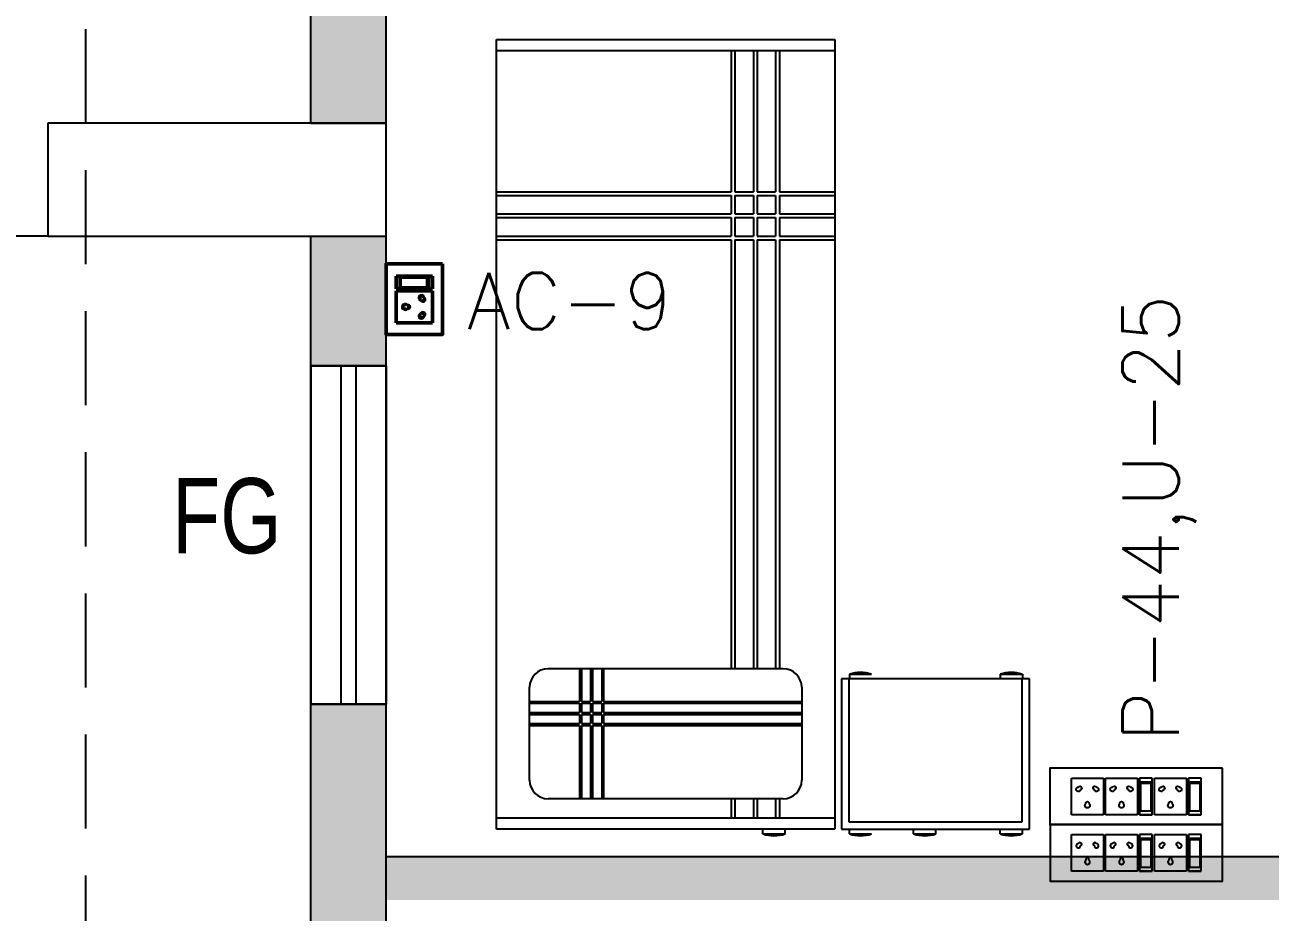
# Model space of a CAD drawing. Extents: x 11369658 to 11598203, y -3946797 to -3787209.
# Drawn here: x 11387822 to 11391134, y -3887204 to -3884845 of the extents above; entities that cross this region are included whole.
import ezdxf

# ---------------------------------------------------------------- set-up
doc = ezdxf.new("R2010")
doc.units = 0
doc.header["$MEASUREMENT"] = 0
doc.linetypes.add('CENTER', pattern=[0])
doc.linetypes.add('DASHED', pattern=[0.75, 0.5, -0.25])
doc.layers.get('0').update_dxf_attribs({"linetype": 'CONTINUOUS'})
doc.layers.add('ELE-1 NO 6-16A RAW POWER SOCKET', color=1, linetype='CONTINUOUS', lineweight=0)
doc.layers.add('ELE-POWER SOCKET TEXT', color=7, linetype='CONTINUOUS', lineweight=5)
doc.layers.add('ELE-20A AC POWER SOCKET', color=7, linetype='CONTINUOUS', lineweight=5, true_color=0xffa07f)
for name, color, linetype in [('ELE-8M 6-16A UPS SOCKET', 223, 'CONTINUOUS'), ('ELE-8M RAW POWER SOCKET', 122, 'CONTINUOUS'), ('HS', 251, 'CONTINUOUS')]:
    doc.layers.add(name, color=color, linetype=linetype)
doc.styles.add('ARIAL', font='arial.ttf', dxfattribs={"width": 0.75})
doc.styles.get("Standard").update_dxf_attribs({"font": 'arial.ttf'})

# ---------------------------------------------------------------- blocks, each defined once
blk = doc.blocks.new('4355')
at = {"layer": 'ELE-1 NO 6-16A RAW POWER SOCKET', "color": 21, "lineweight": 50}
for p, q in [((-132.4, 227.3), (-288.8, 227.3)), ((-288.8, 227.3), (-288.8, 48.7)), ((-132.4, 48.7), (-132.4, 227.3)), ((-122, 48.7), (-122, 227.3)), ((-122, 227.3), (-59.8, 227.3)), ((-59.8, 227.3), (-122, 227.3)), ((-116.8, 68.2), (-116.8, 207.8)), ((-116.8, 207.8), (-65, 207.8)), ((-65, 207.8), (-65, 68.2)), ((-59.8, 227.3), (-59.8, 48.7)), ((-59.8, 227.3), (-59.8, 48.7)), ((-65, 74.4), (-116.8, 74.4)), ((-65, 68.2), (-116.8, 68.2)), ((-288.8, 48.7), (-132.4, 48.7)), ((-59.8, 48.7), (-122, 48.7))]:
    blk.add_line(p, q, dxfattribs=at)
blk.add_lwpolyline([(0, 0), (-345, 0), (-345, 276), (0, 276)], close=True, dxfattribs=at)
for centre, radius, start, end in [((-210.6, 182.1), 12.2, 307.15837, 232.84163), ((-210.6, 169.9), 7.76, 161.40312, 18.59688), ((-255.2, 103.1), 10.5, 5.26891, 272.51003), ((-246.9, 95.9), 8.47, 202.68381, 75.09514), ((-174.3, 95.9), 8.47, 104.90486, 337.31619), ((-166, 103.1), 10.5, 267.48997, 174.73109)]:
    blk.add_arc(centre, radius, start, end, dxfattribs=at)
blk = doc.blocks.new('8M UPS SOCKET')
at = {"layer": 'ELE-8M 6-16A UPS SOCKET', "color": 223, "ltscale": 300}
for p, q in [((-268.1, 82.3), (-268.1, 17.7)), ((-211.4, 82.3), (-268.1, 82.3)), ((-211.4, 17.7), (-211.4, 82.3)), ((-207.7, 82.3), (-207.7, 17.7)), ((-151, 82.3), (-207.7, 82.3)), ((-151, 17.7), (-151, 82.3)), ((-147.2, 17.7), (-147.2, 82.3)), ((-147.2, 82.3), (-124.7, 82.3)), ((-124.7, 82.3), (-147.2, 82.3)), ((-145.4, 24.7), (-145.4, 75.3)), ((-145.4, 75.3), (-126.6, 75.3)), ((-126.6, 75.3), (-126.6, 24.7)), ((-124.7, 82.3), (-124.7, 17.7)), ((-124.7, 82.3), (-124.7, 17.7)), ((-64.3, 82.3), (-120.9, 82.3)), ((-120.9, 82.3), (-120.9, 17.7)), ((-64.3, 17.7), (-64.3, 82.3)), ((-60.5, 17.7), (-60.5, 82.3)), ((-60.5, 82.3), (-38, 82.3)), ((-38, 82.3), (-60.5, 82.3)), ((-58.6, 24.7), (-58.6, 75.3)), ((-58.6, 75.3), (-39.9, 75.3)), ((-39.9, 75.3), (-39.9, 24.7)), ((-38, 82.3), (-38, 17.7)), ((-38, 82.3), (-38, 17.7)), ((-126.6, 26.9), (-145.4, 26.9)), ((-126.6, 24.7), (-145.4, 24.7)), ((-39.9, 26.9), (-58.6, 26.9)), ((-39.9, 24.7), (-58.6, 24.7)), ((-268.1, 17.7), (-211.4, 17.7)), ((-207.7, 17.7), (-151, 17.7)), ((-124.7, 17.7), (-147.2, 17.7)), ((-120.9, 17.7), (-64.3, 17.7)), ((-38, 17.7), (-60.5, 17.7))]:
    blk.add_line(p, q, dxfattribs=at)
blk.add_lwpolyline([(0, 0), (-306.1, 0), (-306.1, 100), (0, 100)], close=True, dxfattribs=at)
for centre, radius, start, end in [((-239.8, 66), 4.41, 307.1584, 232.8416), ((-179.3, 66), 4.41, 307.1584, 232.8416), ((-92.6, 66), 4.41, 307.1584, 232.8416), ((-239.8, 61.6), 2.81, 161.4031, 18.5969), ((-179.3, 61.6), 2.81, 161.4031, 18.5969), ((-92.6, 61.6), 2.81, 161.4031, 18.5969), ((-255.9, 37.4), 3.8, 5.2689, 272.51), ((-252.9, 34.8), 3.07, 202.6838, 75.0951), ((-226.6, 34.8), 3.07, 104.9049, 337.3162), ((-223.6, 37.4), 3.8, 267.49, 174.7311), ((-195.5, 37.4), 3.8, 5.2689, 272.51), ((-192.5, 34.8), 3.07, 202.6838, 75.0951), ((-166.2, 34.8), 3.07, 104.9049, 337.3162), ((-163.2, 37.4), 3.8, 267.49, 174.7311), ((-108.8, 37.4), 3.8, 5.2689, 272.51), ((-105.8, 34.8), 3.07, 202.6838, 75.0951), ((-79.5, 34.8), 3.07, 104.9049, 337.3162), ((-76.5, 37.4), 3.8, 267.49, 174.7311)]:
    blk.add_arc(centre, radius, start, end, dxfattribs=at)
blk = doc.blocks.new('8m raw')
at = {"layer": 'ELE-8M 6-16A UPS SOCKET', "color": 123, "ltscale": 300}
for p, q in [((57.4, 123.5), (142.4, 123.5)), ((57.4, 26.5), (57.4, 123.5)), ((142.4, 123.5), (142.4, 26.5)), ((148.1, 123.5), (233.1, 123.5)), ((148.1, 26.5), (148.1, 123.5)), ((233.1, 123.5), (233.1, 26.5)), ((272.5, 123.5), (238.7, 123.5)), ((238.7, 123.5), (238.7, 26.5)), ((269.7, 112.9), (241.5, 112.9)), ((241.5, 112.9), (241.5, 37)), ((269.7, 109.6), (241.5, 109.6)), ((269.7, 37), (269.7, 112.9)), ((272.5, 26.5), (272.5, 123.5)), ((272.5, 26.5), (272.5, 123.5)), ((278.2, 26.5), (278.2, 123.5)), ((278.2, 123.5), (363.2, 123.5)), ((363.2, 123.5), (363.2, 26.5)), ((402.6, 123.5), (368.8, 123.5)), ((368.8, 123.5), (368.8, 26.5)), ((399.8, 112.9), (371.6, 112.9)), ((371.6, 112.9), (371.6, 37)), ((399.8, 109.6), (371.6, 109.6)), ((399.8, 37), (399.8, 112.9)), ((402.6, 26.5), (402.6, 123.5)), ((402.6, 26.5), (402.6, 123.5)), ((241.5, 37), (269.7, 37)), ((371.6, 37), (399.8, 37)), ((142.4, 26.5), (57.4, 26.5)), ((233.1, 26.5), (148.1, 26.5)), ((272.5, 26.5), (238.7, 26.5)), ((238.7, 26.5), (272.5, 26.5)), ((363.2, 26.5), (278.2, 26.5)), ((402.6, 26.5), (368.8, 26.5)), ((368.8, 26.5), (402.6, 26.5))]:
    blk.add_line(p, q, dxfattribs=at)
blk.add_lwpolyline([(459.6, 150), (0.4, 150), (0.4, 0), (459.6, 0)], close=True, dxfattribs=at)
for centre, radius, start, end in [((75.7, 93.9), 5.7, 87.49, 354.7311), ((80.2, 97.9), 4.6, 284.9049, 157.3162), ((119.6, 97.9), 4.6, 22.6838, 255.0951), ((124.1, 93.9), 5.7, 185.2689, 92.51), ((166.3, 93.9), 5.7, 87.49, 354.7311), ((170.8, 97.9), 4.6, 284.9049, 157.3162), ((210.3, 97.9), 4.6, 22.6838, 255.0951), ((214.8, 93.9), 5.7, 185.2689, 92.51), ((296.4, 93.9), 5.7, 87.49, 354.7311), ((300.9, 97.9), 4.6, 284.9049, 157.3162), ((340.4, 97.9), 4.6, 22.6838, 255.0951), ((344.9, 93.9), 5.7, 185.2689, 92.51), ((99.9, 51), 6.62, 127.1584, 52.8416), ((99.9, 57.7), 4.22, 341.4031, 198.5969), ((190.6, 51), 6.62, 127.1584, 52.8416), ((190.6, 57.7), 4.22, 341.4031, 198.5969), ((320.7, 51), 6.62, 127.1584, 52.8416), ((320.7, 57.7), 4.22, 341.4031, 198.5969)]:
    blk.add_arc(centre, radius, start, end, dxfattribs=at)

msp = doc.modelspace()

# ---------------------------------------------------------------- hatches: boundary and pattern name
at = {"layer": 'HS', "lineweight": -3, "ltscale": 500}
h = msp.add_hatch(color=8, dxfattribs=at)
h.dxf.hatch_style = 1
h.paths.add_polyline_path([(11388782.5, -3882076.4), (11388782.5, -3881736.4), (11388582.5, -3881736.4), (11388582.5, -3882076.4)])
h.paths.add_polyline_path([(11388582.5, -3885106.4), (11388582.5, -3884806.4), (11388782.5, -3884806.4), (11388782.5, -3885106.4)])
h = msp.add_hatch(color=8, dxfattribs=at)
h.dxf.hatch_style = 1
h.paths.add_polyline_path([(11388782.5, -3887448.4), (11388782.5, -3886651.4), (11388582.5, -3886651.4), (11388582.5, -3887448.4), (11388782.5, -3887448.4)])
h.paths.add_polyline_path([(11388782.5, -3888706.4), (11388782.5, -3888348.4), (11388582.5, -3888348.4), (11388582.5, -3888706.4)])
h.paths.add_polyline_path([(11388782.5, -3885751.4), (11388782.5, -3885406.4), (11388582.5, -3885406.4), (11388582.5, -3885751.4)])
h = msp.add_hatch(color=8, dxfattribs=at)
h.dxf.hatch_style = 1
h.paths.add_polyline_path([(11394697.5, -3887171.4), (11394697.5, -3887056.4), (11388782.5, -3887056.4), (11388782.5, -3887171.4)])

# ---------------------------------------------------------------- linework, layer by layer
at = {"color": 8, "linetype": 'DASHED', "lineweight": 25, "ltscale": 500}
msp.add_line((11387982.5, -3875106.4), (11387982.5, -3895336.4), dxfattribs=at)
at = {"color": 8, "lineweight": 25}
for p, q in [((11388582.5, -3885106.4), (11388582.5, -3882041.4)), ((11388782.5, -3885106.4), (11388782.5, -3882041.4)), ((11388782.5, -3885106.4), (11388782.5, -3883906.4)), ((11389075.9, -3886983.7), (11389075.9, -3884883.7)), ((11389075.9, -3884883.7), (11389975.9, -3884883.7)), ((11389975.9, -3884883.7), (11389975.9, -3886983.7)), ((11389075.9, -3884913.2), (11389975.9, -3884913.2)), ((11388782.5, -3885106.4), (11387882.5, -3885106.4)), ((11387882.5, -3885106.4), (11387882.5, -3885406.4)), ((11388582.5, -3885106.4), (11388782.5, -3885106.4)), ((11388782.5, -3885406.4), (11388782.5, -3885106.4)), ((11387882.5, -3885406.4), (11385420.2, -3885406.4)), ((11387882.5, -3885406.4), (11388782.5, -3885406.4)), ((11388582.5, -3885406.4), (11388782.5, -3885406.4)), ((11388582.5, -3888706.4), (11388582.5, -3885406.4)), ((11388782.5, -3888706.4), (11388782.5, -3885406.4)), ((11388582.5, -3885751.4), (11388582.5, -3886651.4)), ((11388582.5, -3885751.4), (11388782.5, -3885751.4)), ((11388662.5, -3886651.4), (11388662.5, -3885751.4)), ((11388702.5, -3886651.4), (11388702.5, -3885751.4)), ((11388782.5, -3885751.4), (11388782.5, -3886651.4)), ((11389838.6, -3886556.8), (11389213.2, -3886556.8)), ((11390493.4, -3886583.7), (11389993.4, -3886583.7)), ((11389993.4, -3886583.7), (11389993.4, -3886983.7)), ((11390013.1, -3886583.7), (11390013.1, -3886964)), ((11390014.5, -3886571.5), (11390014.5, -3886583.7)), ((11390014.5, -3886571.5), (11390073.6, -3886571.5)), ((11390415.5, -3886571.5), (11390415.5, -3886583.7)), ((11390415.5, -3886571.5), (11390474.6, -3886571.5)), ((11390473.7, -3886964), (11390473.7, -3886583.7)), ((11390474.6, -3886571.5), (11390474.6, -3886583.7)), ((11390493.4, -3886983.7), (11390493.4, -3886583.7)), ((11389164, -3886853.4), (11389164, -3886606)), ((11389887.8, -3886606), (11389887.8, -3886853.4)), ((11388582.5, -3886651.4), (11388782.5, -3886651.4)), ((11389838.6, -3886902.6), (11389213.2, -3886902.6)), ((11389975.9, -3886954.2), (11389075.9, -3886954.2)), ((11389975.9, -3886983.7), (11389075.9, -3886983.7)), ((11389784.5, -3886995.8), (11389784.5, -3886983.7)), ((11389843.6, -3886995.8), (11389843.6, -3886983.7)), ((11389993.4, -3886983.7), (11390493.4, -3886983.7)), ((11390013.1, -3886964), (11390473.7, -3886964)), ((11390014.5, -3886995.8), (11390014.5, -3886983.7)), ((11390185.5, -3886995.8), (11390185.5, -3886983.7)), ((11390244.6, -3886995.8), (11390244.6, -3886983.7)), ((11390415.5, -3886995.8), (11390415.5, -3886983.7)), ((11390474.6, -3886995.8), (11390474.6, -3886983.7)), ((11389784.5, -3886995.8), (11389843.6, -3886995.8)), ((11390014.5, -3886995.8), (11390073.6, -3886995.8)), ((11390185.5, -3886995.8), (11390244.6, -3886995.8)), ((11390415.5, -3886995.8), (11390474.6, -3886995.8)), ((11388782.5, -3887056.4), (11394697.5, -3887056.4)), ((11388782.5, -3887056.4), (11394697.5, -3887056.4))]:
    msp.add_line(p, q, dxfattribs=at)
at = {"color": 8, "lineweight": 25, "ltscale": 0.75}
for p, q in [((11389700.3, -3884913.2), (11389700.3, -3885288.6)), ((11389710.2, -3884913.2), (11389710.2, -3885288.6)), ((11389759.4, -3884913.2), (11389759.4, -3885288.6)), ((11389769.2, -3884913.2), (11389769.2, -3885288.6)), ((11389818.4, -3884913.2), (11389818.4, -3885288.6)), ((11389828.3, -3884913.2), (11389828.3, -3885288.6)), ((11389075.9, -3885288.6), (11389700.3, -3885288.6)), ((11389075.9, -3885298.4), (11389700.3, -3885298.4)), ((11389700.3, -3885298.4), (11389700.3, -3885347.6)), ((11389710.2, -3885288.6), (11389759.4, -3885288.6)), ((11389710.2, -3885298.4), (11389710.2, -3885347.6)), ((11389710.2, -3885298.4), (11389759.4, -3885298.4)), ((11389759.4, -3885298.4), (11389759.4, -3885347.6)), ((11389769.2, -3885288.6), (11389818.4, -3885288.6)), ((11389769.2, -3885298.4), (11389769.2, -3885347.6)), ((11389769.2, -3885298.4), (11389818.4, -3885298.4)), ((11389818.4, -3885298.4), (11389818.4, -3885347.6)), ((11389828.3, -3885288.6), (11389975.9, -3885288.6)), ((11389828.3, -3885298.4), (11389828.3, -3885347.6)), ((11389828.3, -3885298.4), (11389975.9, -3885298.4)), ((11389075.9, -3885347.6), (11389700.3, -3885347.6)), ((11389075.9, -3885357.5), (11389700.3, -3885357.5)), ((11389700.3, -3885357.5), (11389700.3, -3885406.7)), ((11389710.2, -3885347.6), (11389759.4, -3885347.6)), ((11389710.2, -3885357.5), (11389710.2, -3885406.7)), ((11389710.2, -3885357.5), (11389759.4, -3885357.5)), ((11389759.4, -3885357.5), (11389759.4, -3885406.7)), ((11389769.2, -3885347.6), (11389818.4, -3885347.6)), ((11389769.2, -3885357.5), (11389769.2, -3885406.7)), ((11389769.2, -3885357.5), (11389818.4, -3885357.5)), ((11389818.4, -3885357.5), (11389818.4, -3885406.7)), ((11389828.3, -3885347.6), (11389975.9, -3885347.6)), ((11389828.3, -3885357.5), (11389828.3, -3885406.7)), ((11389828.3, -3885357.5), (11389975.9, -3885357.5)), ((11389075.9, -3885406.7), (11389700.3, -3885406.7)), ((11389075.9, -3885416.5), (11389700.3, -3885416.5)), ((11389700.3, -3885416.5), (11389700.3, -3886556.8)), ((11389710.2, -3885406.7), (11389759.4, -3885406.7)), ((11389710.2, -3885416.5), (11389710.2, -3886556.8)), ((11389710.2, -3885416.5), (11389759.4, -3885416.5)), ((11389759.4, -3885416.5), (11389759.4, -3886556.8)), ((11389769.2, -3885406.7), (11389818.4, -3885406.7)), ((11389769.2, -3885416.5), (11389769.2, -3886556.8)), ((11389769.2, -3885416.5), (11389818.4, -3885416.5)), ((11389818.4, -3885416.5), (11389818.4, -3886556.8)), ((11389828.3, -3885406.7), (11389975.9, -3885406.7)), ((11389828.3, -3885416.5), (11389828.3, -3886556.8)), ((11389828.3, -3885416.5), (11389975.9, -3885416.5)), ((11389296.8, -3886556.8), (11389296.8, -3886643.7)), ((11389301.7, -3886556.8), (11389301.7, -3886643.7)), ((11389326.3, -3886556.8), (11389326.3, -3886643.7)), ((11389331.2, -3886556.8), (11389331.2, -3886643.7)), ((11389355.9, -3886556.8), (11389355.9, -3886643.7)), ((11389360.8, -3886556.8), (11389360.8, -3886643.7)), ((11389164, -3886643.7), (11389296.8, -3886643.7)), ((11389164, -3886648.6), (11389296.8, -3886648.6)), ((11389296.8, -3886648.6), (11389296.8, -3886673.2)), ((11389301.7, -3886643.7), (11389326.3, -3886643.7)), ((11389301.7, -3886648.6), (11389301.7, -3886673.2)), ((11389301.7, -3886648.6), (11389326.3, -3886648.6)), ((11389326.3, -3886648.6), (11389326.3, -3886673.2)), ((11389331.2, -3886643.7), (11389355.9, -3886643.7)), ((11389331.2, -3886648.6), (11389355.9, -3886648.6)), ((11389331.2, -3886648.6), (11389331.2, -3886673.2)), ((11389355.9, -3886648.6), (11389355.9, -3886673.2)), ((11389360.8, -3886643.7), (11389887.8, -3886643.7)), ((11389360.8, -3886648.6), (11389887.8, -3886648.6)), ((11389360.8, -3886648.6), (11389360.8, -3886673.2)), ((11389164, -3886673.2), (11389296.8, -3886673.2)), ((11389164, -3886678.1), (11389296.8, -3886678.1)), ((11389296.8, -3886678.1), (11389296.8, -3886702.7)), ((11389301.7, -3886673.2), (11389326.3, -3886673.2)), ((11389301.7, -3886678.1), (11389301.7, -3886702.7)), ((11389301.7, -3886678.1), (11389326.3, -3886678.1)), ((11389326.3, -3886678.1), (11389326.3, -3886702.7)), ((11389331.2, -3886673.2), (11389355.9, -3886673.2)), ((11389331.2, -3886678.1), (11389355.9, -3886678.1)), ((11389331.2, -3886678.1), (11389331.2, -3886702.7)), ((11389355.9, -3886678.1), (11389355.9, -3886702.7)), ((11389360.8, -3886673.2), (11389887.8, -3886673.2)), ((11389360.8, -3886678.1), (11389887.8, -3886678.1)), ((11389360.8, -3886678.1), (11389360.8, -3886702.7)), ((11389164, -3886702.7), (11389296.8, -3886702.7)), ((11389164, -3886707.7), (11389296.8, -3886707.7)), ((11389296.8, -3886707.7), (11389296.8, -3886902.6)), ((11389301.7, -3886702.7), (11389326.3, -3886702.7)), ((11389301.7, -3886707.7), (11389301.7, -3886902.6)), ((11389301.7, -3886707.7), (11389326.3, -3886707.7)), ((11389326.3, -3886707.7), (11389326.3, -3886902.6)), ((11389331.2, -3886702.7), (11389355.9, -3886702.7)), ((11389331.2, -3886707.7), (11389331.2, -3886902.6)), ((11389331.2, -3886707.7), (11389355.9, -3886707.7)), ((11389355.9, -3886707.7), (11389355.9, -3886902.6)), ((11389360.8, -3886702.7), (11389887.8, -3886702.7)), ((11389360.8, -3886707.7), (11389360.8, -3886902.6)), ((11389360.8, -3886707.7), (11389887.8, -3886707.7)), ((11389700.3, -3886902.6), (11389700.3, -3886954.2)), ((11389710.2, -3886902.6), (11389710.2, -3886954.2)), ((11389759.4, -3886902.6), (11389759.4, -3886954.2)), ((11389769.2, -3886902.6), (11389769.2, -3886954.2)), ((11389818.4, -3886902.6), (11389818.4, -3886954.2)), ((11389828.3, -3886902.6), (11389828.3, -3886954.2))]:
    msp.add_line(p, q, dxfattribs=at)
at = {"color": 8, "lineweight": 25, "ltscale": 500}
for p, q in [((11388782.5, -3885751.4), (11388582.5, -3885751.4)), ((11388782.5, -3886651.4), (11388582.5, -3886651.4))]:
    msp.add_line(p, q, dxfattribs=at)
at = {"color": 8}
for centre, radius, start, end in [((11389213.2, -3886606), 49.2, 90, 180), ((11389838.6, -3886606), 49.2, 360, 90), ((11390044, -3886657.7), 91.1, 71.0753, 108.9246), ((11390445, -3886657.7), 91.1, 71.0753, 108.9246), ((11389213.2, -3886853.4), 49.2, 180, 270), ((11389838.6, -3886853.4), 49.2, 270, 360), ((11389814, -3886909.7), 91.1, 251.0753, 288.9246), ((11390044, -3886909.7), 91.1, 251.0753, 288.9246), ((11390215, -3886909.7), 91.1, 251.0753, 288.9246), ((11390445, -3886909.7), 91.1, 251.0753, 288.9246)]:
    msp.add_arc(centre, radius, start, end, dxfattribs=at)

# ---------------------------------------------------------------- block references
at = {"layer": 'ELE-20A AC POWER SOCKET', "xscale": 0.5434782608698788, "yscale": 0.5434782608698788, "zscale": 0.5434782608698788, "rotation": 89.99999999999999}
msp.add_blockref('4355', (11388932.5, -3885480.3), dxfattribs=at)
at = {"layer": 'ELE-8M 6-16A UPS SOCKET', "linetype": 'ByBlock', "xscale": -1.5, "yscale": 1.5, "zscale": 1.5, "rotation": 180}
msp.add_blockref('8M UPS SOCKET', (11391007.3, -3886821.4), dxfattribs=at)
at = {"layer": 'ELE-8M RAW POWER SOCKET', "color": 0, "linetype": 'CENTER', "ltscale": 500}
msp.add_blockref('8m raw', (11390547.8, -3887121.4), dxfattribs=at)

# ---------------------------------------------------------------- texts
at = {"color": 8, "lineweight": 20, "style": 'ARIAL', "width": 0.75}
msp.add_text('FG', height=200, dxfattribs=at).set_placement((11388213.2, -3886250))
at = {"layer": 'ELE-POWER SOCKET TEXT', "color": 0, "linetype": 'CENTER', "ltscale": 500, "insert": (11388998, -3885504), "char_height": 150, "width": 3324.973, "attachment_point": 1}
msp.add_mtext('{\\Fromans.shx|c228;AC-9\\P}', dxfattribs=at)
at = {"layer": 'ELE-POWER SOCKET TEXT', "color": 0, "linetype": 'CENTER', "ltscale": 500, "insert": (11390740.8, -3886751.3), "char_height": 150, "width": 3324.973, "attachment_point": 1, "rotation": 90}
msp.add_mtext('{\\Fromans|c0;P-44,U-25}', dxfattribs=at)

doc.saveas('drawing.dxf')
